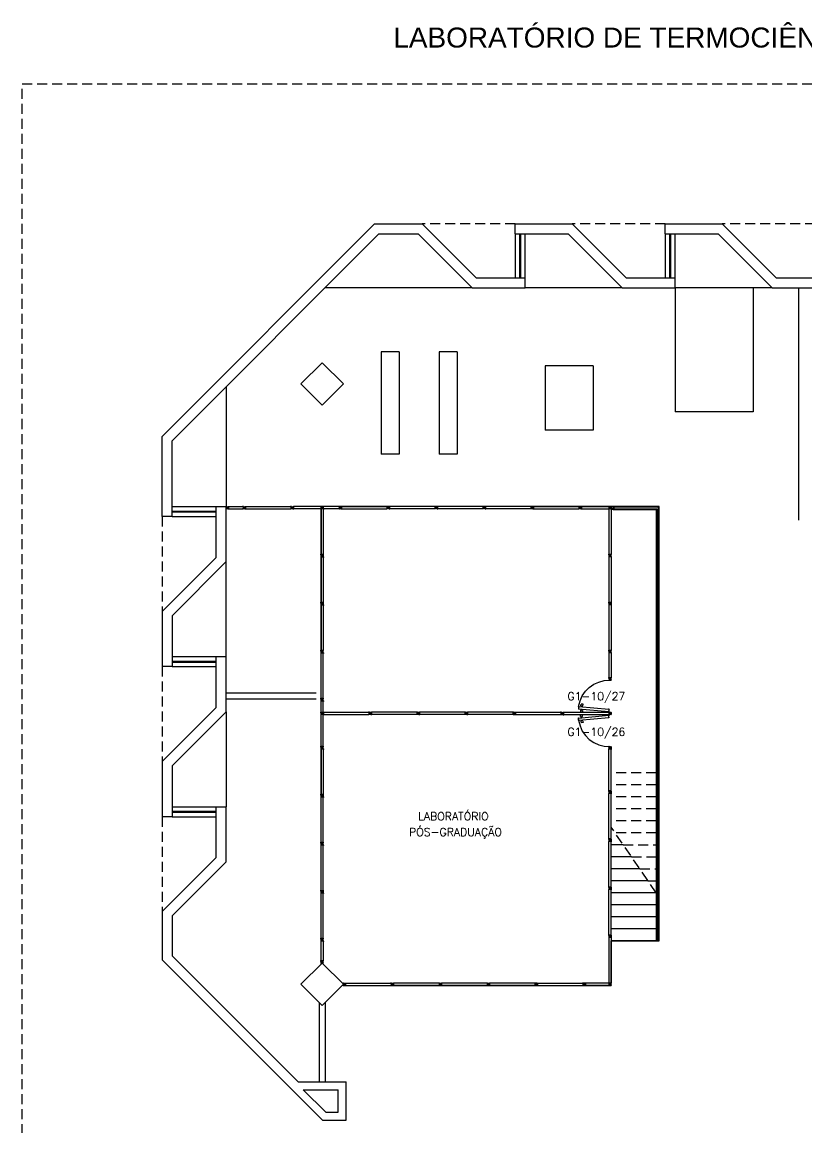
# Model space of a CAD drawing. Header units: millimetres. Extents: x 2280 to 2568, y 1267 to 1403.
# Drawn here: x 2523 to 2542.62, y 1375.57 to 1403.2 of the extents above; entities that cross this region are included whole.
import ezdxf

# ---------------------------------------------------------------- set-up
doc = ezdxf.new("R2010")
doc.units = ezdxf.units.MM
doc.linetypes.add('HIDDEN', pattern=[0.375, 0.25, -0.125])
for name, color, linetype in [('1', 1, 'Continuous'), ('ALV', 2, 'Continuous'), ('DIV', 2, 'Continuous'), ('ENDEREÇO NOVO', 2, 'Continuous'), ('ESQ', 1, 'Continuous'), ('ESTRUT', 2, 'Continuous'), ('PEÇAS', 1, 'Continuous'), ('PISO1', 1, 'Continuous'), ('PL-Áreas-Depto', 2, 'Continuous'), ('PROJ', 1, 'HIDDEN'), ('PROJEÇÃO', 1, 'HIDDEN'), ('TEXTO', 2, 'Continuous'), ('USO', 2, 'Continuous')]:
    doc.layers.add(name, color=color, linetype=linetype)
doc.styles.get("Standard").update_dxf_attribs({"font": 'arial.ttf'})
doc.styles.add('UNB-100', font='simplex.shx', dxfattribs={"height": 0.2})

# ---------------------------------------------------------------- blocks, each defined once
blk = doc.blocks.new('DIV12')
for p, q in [((-0.005, 0), (0.005, 0)), ((0, -0.005), (0, 0.005)), ((0.024, 0.018), (0.028, 0.018)), ((0.024, 0.018), (0.024, 0.016)), ((0.024, 0.016), (0.028, 0.016)), ((0.028, 0.03), (0.043, 0.03)), ((0.028, 0.018), (0.028, 0.03)), ((0.028, -0.017), (0.028, 0.016)), ((0.03, 0.028), (1.169, 0.028)), ((0.03, -0.029), (0.03, 0.028)), ((0.043, 0.03), (0.043, 0.028)), ((1.157, 0.03), (1.157, 0.028)), ((1.171, 0.03), (1.157, 0.03)), ((1.169, -0.029), (1.169, 0.028)), ((1.171, 0.018), (1.171, 0.03)), ((1.176, 0.018), (1.171, 0.018)), ((1.176, 0.016), (1.171, 0.016)), ((1.171, -0.017), (1.171, 0.016)), ((1.176, 0.018), (1.176, 0.016)), ((1.195, 0), (1.205, 0)), ((1.2, -0.005), (1.2, 0.005)), ((0.024, -0.017), (0.028, -0.017)), ((0.024, -0.017), (0.024, -0.019)), ((0.024, -0.019), (0.028, -0.019)), ((0.028, -0.031), (0.028, -0.019)), ((0.028, -0.031), (0.043, -0.031)), ((0.03, -0.029), (1.169, -0.029)), ((0.043, -0.029), (0.043, -0.031)), ((1.157, -0.029), (1.157, -0.031)), ((1.171, -0.031), (1.157, -0.031)), ((1.176, -0.017), (1.171, -0.017)), ((1.176, -0.019), (1.171, -0.019)), ((1.171, -0.031), (1.171, -0.019)), ((1.176, -0.017), (1.176, -0.019))]:
    blk.add_line(p, q)
blk = doc.blocks.new('MTDIV')
for p, q in [((-0.0285, 0.0185), (-0.0285, 0.0285)), ((-0.0185, 0.0285), (-0.0285, 0.0285)), ((-0.0265, 0.0185), (-0.0285, 0.0185)), ((-0.0265, 0.0235), (-0.0265, 0.0265)), ((-0.0265, 0.0265), (-0.0185, 0.0265)), ((-0.0265, 0.0235), (0.0265, 0.0235)), ((-0.0215, 0.0235), (-0.0265, 0.0235)), ((-0.0265, 0.0185), (-0.0265, 0.0215)), ((-0.0265, 0.0215), (-0.0235, 0.0215)), ((-0.0235, 0.0215), (-0.0235, -0.0215)), ((-0.0215, 0.0235), (-0.0215, 0.0215)), ((-0.0215, 0.0215), (0.0215, 0.0215)), ((-0.0215, 0.0195), (0.0195, 0.0195)), ((-0.0215, 0.0195), (-0.0215, -0.0195)), ((-0.0185, 0.0265), (-0.0185, 0.0285)), ((-0.0049, 0), (0.0049, 0)), ((0, -0.0049), (0, 0.0049)), ((0.0115, 0.0095), (0.0115, 0.0075)), ((0.0195, 0.0095), (0.0115, 0.0095)), ((0.0215, 0.0075), (0.0115, 0.0075)), ((0.0135, 0.0075), (0.0135, 0.0055)), ((0.0215, 0.0055), (0.0135, 0.0055)), ((0.0185, 0.0265), (0.0185, 0.0285)), ((0.0185, 0.0285), (0.0285, 0.0285)), ((0.0185, 0.0265), (0.0265, 0.0265)), ((0.0195, 0.0195), (0.0195, 0.0095)), ((0.0215, 0.0235), (0.0215, 0.0075)), ((0.0215, 0.0235), (0.0265, 0.0235)), ((0.0215, 0.0055), (0.0215, -0.0055)), ((0.0235, 0.0215), (0.0235, -0.0215)), ((0.0265, 0.0215), (0.0235, 0.0215)), ((0.0265, 0.0235), (0.0265, 0.0265)), ((0.0265, 0.0185), (0.0265, 0.0215)), ((0.0265, 0.0185), (0.0285, 0.0185)), ((0.0285, 0.0185), (0.0285, 0.0285)), ((-0.0285, -0.0185), (-0.0285, -0.0285)), ((-0.0285, -0.0185), (-0.0265, -0.0185)), ((-0.0185, -0.0285), (-0.0285, -0.0285)), ((-0.0265, -0.0185), (-0.0265, -0.0215)), ((-0.0265, -0.0215), (-0.0235, -0.0215)), ((0.0265, -0.0235), (-0.0265, -0.0235)), ((-0.0265, -0.0235), (-0.0265, -0.0265)), ((-0.0215, -0.0235), (-0.0265, -0.0235)), ((-0.0185, -0.0265), (-0.0265, -0.0265)), ((-0.0215, -0.0195), (0.0195, -0.0195)), ((-0.0215, -0.0215), (0.0215, -0.0215)), ((-0.0215, -0.0215), (-0.0215, -0.0235)), ((-0.0185, -0.0265), (-0.0185, -0.0285)), ((0.0115, -0.0075), (0.0115, -0.0095)), ((0.0215, -0.0075), (0.0115, -0.0075)), ((0.0195, -0.0095), (0.0115, -0.0095)), ((0.0135, -0.0055), (0.0135, -0.0075)), ((0.0215, -0.0055), (0.0135, -0.0055)), ((0.0185, -0.0265), (0.0185, -0.0285)), ((0.0265, -0.0265), (0.0185, -0.0265)), ((0.0185, -0.0285), (0.0285, -0.0285)), ((0.0195, -0.0095), (0.0195, -0.0195)), ((0.0215, -0.0075), (0.0215, -0.0235)), ((0.0215, -0.0235), (0.0265, -0.0235)), ((0.0265, -0.0215), (0.0235, -0.0215)), ((0.0265, -0.0185), (0.0265, -0.0215)), ((0.0285, -0.0185), (0.0265, -0.0185)), ((0.0265, -0.0235), (0.0265, -0.0265)), ((0.0285, -0.0185), (0.0285, -0.0285))]:
    blk.add_line(p, q)
blk = doc.blocks.new('PLXD')
at = {"color": 1}
for p, q in [((-0.194, 0.727), (-0.233, 0.723)), ((-0.229, 0.673), (-0.233, 0.723)), ((-0.189, 0.677), (-0.229, 0.673)), ((-0.192, 0.712), (-0.194, 0.727)), ((-0.164, 0.714), (-0.192, 0.712)), ((-0.162, 0.694), (-0.19, 0.692)), ((-0.189, 0.677), (-0.19, 0.692)), ((-0.107, 0.719), (-0.079, 0.722)), ((-0.106, 0.7), (-0.077, 0.702)), ((-0.08, 0.737), (-0.041, 0.74)), ((-0.079, 0.722), (-0.08, 0.737)), ((-0.076, 0.687), (-0.077, 0.702)), ((-0.076, 0.687), (-0.036, 0.691)), ((-0.036, 0.691), (-0.041, 0.74))]:
    blk.add_line(p, q, dxfattribs=at)
at = {"color": 2}
for p, q in [((-0.172, 0.786), (-0.161, 0.787)), ((-0.172, 0.786), (-0.171, 0.772)), ((-0.169, 0.772), (-0.171, 0.772)), ((-0.17, 0.784), (-0.114, 0.789)), ((-0.17, 0.784), (-0.103, 0.028)), ((-0.159, 0.792), (-0.161, 0.792)), ((-0.161, 0.792), (-0.161, 0.787)), ((-0.159, 0.792), (-0.159, 0.787)), ((-0.159, 0.787), (-0.126, 0.79)), ((-0.124, 0.795), (-0.126, 0.795)), ((-0.124, 0.795), (-0.124, 0.79)), ((-0.124, 0.79), (-0.112, 0.791)), ((-0.114, 0.789), (-0.046, 0.033)), ((-0.112, 0.791), (-0.11, 0.777)), ((-0.105, 0.026), (-0.106, 0.04)), ((-0.104, 0.04), (-0.106, 0.04)), ((-0.105, 0.026), (-0.093, 0.027)), ((-0.103, 0.028), (-0.046, 0.033)), ((-0.092, 0.022), (-0.093, 0.027)), ((-0.09, 0.022), (-0.092, 0.022)), ((-0.091, 0.027), (-0.058, 0.03)), ((-0.09, 0.022), (-0.091, 0.027)), ((-0.057, 0.025), (-0.058, 0.03)), ((-0.055, 0.025), (-0.057, 0.025)), ((-0.056, 0.03), (-0.044, 0.031)), ((-0.055, 0.025), (-0.056, 0.03)), ((-0.045, 0.045), (-0.047, 0.045)), ((-0.044, 0.031), (-0.045, 0.045)), ((-0.008, 0), (0.006, 0)), ((0, 0.007), (0, -0.006))]:
    blk.add_line(p, q, dxfattribs=at)
for p, q in [((-0.126, 0.795), (-0.126, 0.79)), ((-0.11, 0.777), (-0.112, 0.777))]:
    blk.add_line(p, q)
at = {"color": 1}
blk.add_arc((-0.064, 0.029), 0.764, 98.125, 182.1419, dxfattribs=at)

msp = doc.modelspace()

# ---------------------------------------------------------------- linework, layer by layer
at = {"layer": '1'}
for p, q in [((2530.354, 1386.436), (2528.104, 1386.436)), ((2530.354, 1386.286), (2528.104, 1386.286)), ((2530.429, 1378.706), (2530.429, 1376.721)), ((2530.579, 1378.706), (2530.579, 1376.721))]:
    msp.add_line(p, q, dxfattribs=at)
at = {"layer": 'ALV'}
for p, q in [((2531.817, 1398.161), (2526.504, 1392.848)), ((2531.92, 1397.911), (2526.754, 1392.744)), ((2531.817, 1398.161), (2533.007, 1398.161)), ((2531.92, 1397.911), (2532.904, 1397.911)), ((2534.254, 1396.561), (2532.904, 1397.911)), ((2534.357, 1396.811), (2533.007, 1398.161)), ((2535.329, 1398.161), (2536.757, 1398.161)), ((2535.329, 1397.911), (2535.329, 1398.161)), ((2535.329, 1397.911), (2536.654, 1397.911)), ((2538.004, 1396.561), (2536.654, 1397.911)), ((2538.107, 1396.811), (2536.757, 1398.161)), ((2539.079, 1397.911), (2539.079, 1398.161)), ((2539.079, 1398.161), (2540.507, 1398.161)), ((2539.079, 1397.911), (2540.404, 1397.911)), ((2541.754, 1396.561), (2540.404, 1397.911)), ((2541.857, 1396.811), (2540.507, 1398.161)), ((2534.357, 1396.811), (2535.579, 1396.811)), ((2535.579, 1396.561), (2535.579, 1396.811)), ((2538.107, 1396.811), (2539.329, 1396.811)), ((2539.329, 1396.561), (2539.329, 1396.811)), ((2541.857, 1396.811), (2543.079, 1396.811)), ((2534.254, 1396.561), (2535.579, 1396.561)), ((2538.004, 1396.561), (2539.329, 1396.561)), ((2541.754, 1396.561), (2543.079, 1396.561)), ((2526.504, 1390.848), (2526.504, 1392.848)), ((2526.754, 1390.848), (2526.754, 1392.744)), ((2527.854, 1389.825), (2527.854, 1391.098)), ((2527.854, 1391.098), (2528.104, 1391.098)), ((2528.104, 1389.721), (2528.104, 1391.098)), ((2526.754, 1390.848), (2526.504, 1390.848)), ((2526.504, 1388.475), (2527.854, 1389.825)), ((2526.754, 1388.371), (2528.104, 1389.721)), ((2526.504, 1388.475), (2526.504, 1387.098)), ((2526.754, 1388.371), (2526.754, 1387.098)), ((2527.854, 1386.075), (2527.854, 1387.348)), ((2527.854, 1387.348), (2528.104, 1387.348)), ((2528.104, 1385.971), (2528.104, 1387.348)), ((2526.754, 1387.098), (2526.504, 1387.098)), ((2526.504, 1384.725), (2527.854, 1386.075)), ((2526.754, 1384.621), (2528.104, 1385.971)), ((2526.504, 1384.725), (2526.504, 1383.348)), ((2526.754, 1384.621), (2526.754, 1383.348)), ((2527.854, 1382.325), (2527.854, 1383.598)), ((2527.854, 1383.598), (2528.104, 1383.598)), ((2528.104, 1382.221), (2528.104, 1383.598)), ((2526.754, 1383.348), (2526.504, 1383.348)), ((2526.504, 1380.975), (2527.854, 1382.325)), ((2526.754, 1380.871), (2528.104, 1382.221)), ((2526.504, 1380.975), (2526.504, 1379.767)), ((2526.754, 1380.871), (2526.754, 1379.871)), ((2526.504, 1379.767), (2530.51, 1375.761)), ((2526.754, 1379.871), (2529.904, 1376.721)), ((2529.904, 1376.721), (2531.104, 1376.721)), ((2529.904, 1376.721), (2531.104, 1376.721)), ((2531.104, 1375.761), (2531.104, 1376.721)), ((2531.104, 1375.761), (2531.104, 1376.721)), ((2530.033, 1376.521), (2530.904, 1376.521)), ((2530.033, 1376.521), (2530.593, 1375.961)), ((2530.033, 1376.521), (2530.904, 1376.521)), ((2530.033, 1376.521), (2530.593, 1375.961)), ((2530.904, 1375.961), (2530.904, 1376.521)), ((2530.904, 1375.961), (2530.904, 1376.521)), ((2530.593, 1375.961), (2530.904, 1375.961)), ((2530.593, 1375.961), (2530.904, 1375.961)), ((2530.51, 1375.761), (2531.104, 1375.761)), ((2530.51, 1375.761), (2531.104, 1375.761))]:
    msp.add_line(p, q, dxfattribs=at)
at = {"layer": 'DIV'}
for p, q in [((2528.156, 1391.088), (2528.161, 1391.088)), ((2528.156, 1391.086), (2528.156, 1391.088)), ((2528.156, 1391.086), (2528.161, 1391.086)), ((2528.156, 1391.053), (2528.161, 1391.053)), ((2528.156, 1391.051), (2528.156, 1391.053)), ((2528.156, 1391.051), (2528.161, 1391.051)), ((2528.161, 1391.1), (2528.175, 1391.1)), ((2528.161, 1391.1), (2528.161, 1391.088)), ((2528.161, 1391.086), (2528.161, 1391.053)), ((2528.161, 1391.051), (2528.161, 1391.039)), ((2528.161, 1391.039), (2528.175, 1391.039)), ((2528.163, 1391.098), (2528.526, 1391.098)), ((2528.163, 1391.098), (2528.163, 1391.041)), ((2528.163, 1391.041), (2528.526, 1391.041)), ((2528.175, 1391.098), (2528.175, 1391.1)), ((2528.175, 1391.039), (2528.175, 1391.041)), ((2528.513, 1391.098), (2528.513, 1391.1)), ((2528.528, 1391.1), (2528.513, 1391.1)), ((2528.513, 1391.039), (2528.513, 1391.041)), ((2528.528, 1391.039), (2528.513, 1391.039)), ((2528.526, 1391.098), (2528.526, 1391.041)), ((2528.528, 1391.1), (2528.528, 1391.088)), ((2528.533, 1391.088), (2528.528, 1391.088)), ((2528.528, 1391.086), (2528.528, 1391.053)), ((2528.533, 1391.086), (2528.528, 1391.086)), ((2528.533, 1391.053), (2528.528, 1391.053)), ((2528.528, 1391.051), (2528.528, 1391.039)), ((2528.533, 1391.051), (2528.528, 1391.051)), ((2528.533, 1391.086), (2528.533, 1391.088)), ((2528.533, 1391.051), (2528.533, 1391.053)), ((2529.761, 1391.069), (2529.751, 1391.069)), ((2530.509, 1391.069), (2530.498, 1391.069)), ((2530.504, 1391.074), (2530.504, 1391.064)), ((2530.961, 1391.069), (2530.951, 1391.069)), ((2530.956, 1391.074), (2530.956, 1391.064)), ((2532.151, 1391.069), (2532.161, 1391.069)), ((2536.951, 1391.069), (2536.961, 1391.069)), ((2536.956, 1391.074), (2536.956, 1391.064)), ((2536.98, 1391.088), (2536.985, 1391.088)), ((2536.98, 1391.086), (2536.98, 1391.088)), ((2536.98, 1391.086), (2536.985, 1391.086)), ((2536.98, 1391.053), (2536.985, 1391.053)), ((2536.98, 1391.051), (2536.98, 1391.053)), ((2536.98, 1391.051), (2536.985, 1391.051)), ((2536.985, 1391.1), (2536.999, 1391.1)), ((2536.985, 1391.1), (2536.985, 1391.088)), ((2536.985, 1391.086), (2536.985, 1391.053)), ((2536.985, 1391.051), (2536.985, 1391.039)), ((2536.985, 1391.039), (2536.999, 1391.039)), ((2536.987, 1391.098), (2537.674, 1391.098)), ((2536.987, 1391.098), (2536.987, 1391.041)), ((2536.987, 1391.041), (2537.674, 1391.041)), ((2536.999, 1391.098), (2536.999, 1391.1)), ((2536.999, 1391.039), (2536.999, 1391.041)), ((2530.473, 1389.898), (2530.473, 1389.912)), ((2530.473, 1389.912), (2530.475, 1389.912)), ((2530.485, 1389.898), (2530.473, 1389.898)), ((2530.532, 1389.9), (2530.475, 1389.9)), ((2530.485, 1389.893), (2530.485, 1389.898)), ((2530.52, 1389.898), (2530.487, 1389.898)), ((2530.487, 1389.893), (2530.487, 1389.898)), ((2530.52, 1389.893), (2530.52, 1389.898)), ((2530.534, 1389.898), (2530.522, 1389.898)), ((2530.522, 1389.893), (2530.522, 1389.898)), ((2530.532, 1389.912), (2530.534, 1389.912)), ((2530.534, 1389.898), (2530.534, 1389.912)), ((2537.672, 1389.898), (2537.672, 1389.912)), ((2537.672, 1389.912), (2537.674, 1389.912)), ((2537.684, 1389.898), (2537.672, 1389.898)), ((2537.731, 1389.9), (2537.674, 1389.9)), ((2537.684, 1389.893), (2537.684, 1389.898)), ((2537.719, 1389.898), (2537.686, 1389.898)), ((2537.686, 1389.893), (2537.686, 1389.898)), ((2537.719, 1389.893), (2537.719, 1389.898)), ((2537.733, 1389.898), (2537.721, 1389.898)), ((2537.721, 1389.893), (2537.721, 1389.898)), ((2537.731, 1389.912), (2537.733, 1389.912)), ((2537.733, 1389.898), (2537.733, 1389.912)), ((2530.485, 1389.893), (2530.487, 1389.893)), ((2530.509, 1389.869), (2530.498, 1389.869)), ((2530.504, 1389.864), (2530.504, 1389.874)), ((2530.52, 1389.893), (2530.522, 1389.893)), ((2537.684, 1389.893), (2537.686, 1389.893)), ((2537.707, 1389.869), (2537.697, 1389.869)), ((2537.702, 1389.864), (2537.702, 1389.874)), ((2537.719, 1389.893), (2537.721, 1389.893)), ((2537.684, 1388.641), (2537.672, 1388.641)), ((2537.672, 1388.641), (2537.672, 1388.626)), ((2537.672, 1388.626), (2537.674, 1388.626)), ((2537.731, 1388.639), (2537.674, 1388.639)), ((2537.684, 1388.646), (2537.686, 1388.646)), ((2537.684, 1388.646), (2537.684, 1388.641)), ((2537.686, 1388.646), (2537.686, 1388.641)), ((2537.719, 1388.641), (2537.686, 1388.641)), ((2537.707, 1388.669), (2537.697, 1388.669)), ((2537.702, 1388.674), (2537.702, 1388.664)), ((2537.719, 1388.646), (2537.721, 1388.646)), ((2537.719, 1388.646), (2537.719, 1388.641)), ((2537.721, 1388.646), (2537.721, 1388.641)), ((2537.733, 1388.641), (2537.721, 1388.641)), ((2537.731, 1388.626), (2537.733, 1388.626)), ((2537.733, 1388.641), (2537.733, 1388.626)), ((2537.672, 1387.498), (2537.672, 1387.512)), ((2537.672, 1387.512), (2537.674, 1387.512)), ((2537.684, 1387.498), (2537.672, 1387.498)), ((2537.672, 1387.441), (2537.672, 1387.426)), ((2537.684, 1387.441), (2537.672, 1387.441)), ((2537.672, 1387.426), (2537.674, 1387.426)), ((2537.731, 1387.5), (2537.674, 1387.5)), ((2537.674, 1387.439), (2537.674, 1386.815)), ((2537.731, 1387.439), (2537.674, 1387.439)), ((2537.684, 1387.493), (2537.684, 1387.498)), ((2537.684, 1387.493), (2537.686, 1387.493)), ((2537.684, 1387.446), (2537.684, 1387.441)), ((2537.684, 1387.446), (2537.686, 1387.446)), ((2537.719, 1387.498), (2537.686, 1387.498)), ((2537.686, 1387.493), (2537.686, 1387.498)), ((2537.686, 1387.446), (2537.686, 1387.441)), ((2537.719, 1387.441), (2537.686, 1387.441)), ((2537.707, 1387.469), (2537.697, 1387.469)), ((2537.707, 1387.469), (2537.697, 1387.469)), ((2537.707, 1387.469), (2537.697, 1387.469)), ((2537.702, 1387.464), (2537.702, 1387.474)), ((2537.702, 1387.474), (2537.702, 1387.464)), ((2537.702, 1387.464), (2537.702, 1387.474)), ((2537.719, 1387.493), (2537.719, 1387.498)), ((2537.719, 1387.493), (2537.721, 1387.493)), ((2537.719, 1387.446), (2537.719, 1387.441)), ((2537.719, 1387.446), (2537.721, 1387.446)), ((2537.733, 1387.498), (2537.721, 1387.498)), ((2537.721, 1387.493), (2537.721, 1387.498)), ((2537.721, 1387.446), (2537.721, 1387.441)), ((2537.733, 1387.441), (2537.721, 1387.441)), ((2537.731, 1387.512), (2537.733, 1387.512)), ((2537.731, 1387.439), (2537.731, 1386.815)), ((2537.731, 1387.426), (2537.733, 1387.426)), ((2537.733, 1387.498), (2537.733, 1387.512)), ((2537.733, 1387.441), (2537.733, 1387.426)), ((2537.672, 1386.828), (2537.674, 1386.828)), ((2537.672, 1386.813), (2537.672, 1386.828)), ((2537.684, 1386.813), (2537.672, 1386.813)), ((2537.731, 1386.815), (2537.674, 1386.815)), ((2537.684, 1386.808), (2537.684, 1386.813)), ((2537.684, 1386.808), (2537.686, 1386.808)), ((2537.686, 1386.808), (2537.686, 1386.813)), ((2537.719, 1386.813), (2537.686, 1386.813)), ((2537.707, 1386.785), (2537.697, 1386.785)), ((2537.702, 1386.79), (2537.702, 1386.78)), ((2537.719, 1386.808), (2537.719, 1386.813)), ((2537.719, 1386.808), (2537.721, 1386.808)), ((2537.721, 1386.808), (2537.721, 1386.813)), ((2537.733, 1386.813), (2537.721, 1386.813)), ((2537.731, 1386.828), (2537.733, 1386.828)), ((2537.733, 1386.813), (2537.733, 1386.828)), ((2530.485, 1386.241), (2530.473, 1386.241)), ((2530.473, 1386.241), (2530.473, 1386.226)), ((2530.473, 1386.226), (2530.475, 1386.226)), ((2530.532, 1386.239), (2530.475, 1386.239)), ((2530.485, 1386.246), (2530.487, 1386.246)), ((2530.485, 1386.246), (2530.485, 1386.241)), ((2530.487, 1386.246), (2530.487, 1386.241)), ((2530.52, 1386.241), (2530.487, 1386.241)), ((2530.509, 1386.269), (2530.498, 1386.269)), ((2530.504, 1386.274), (2530.504, 1386.264)), ((2530.52, 1386.246), (2530.522, 1386.246)), ((2530.52, 1386.246), (2530.52, 1386.241)), ((2530.522, 1386.246), (2530.522, 1386.241)), ((2530.534, 1386.241), (2530.522, 1386.241)), ((2530.532, 1386.226), (2530.534, 1386.226)), ((2530.534, 1386.241), (2530.534, 1386.226)), ((2531.698, 1385.928), (2531.709, 1385.928)), ((2536.498, 1385.928), (2536.509, 1385.928)), ((2536.504, 1385.933), (2536.504, 1385.923)), ((2536.527, 1385.946), (2536.532, 1385.946)), ((2536.527, 1385.944), (2536.527, 1385.946)), ((2536.527, 1385.944), (2536.532, 1385.944)), ((2536.527, 1385.911), (2536.532, 1385.911)), ((2536.527, 1385.909), (2536.527, 1385.911)), ((2536.527, 1385.909), (2536.532, 1385.909)), ((2536.532, 1385.958), (2536.546, 1385.958)), ((2536.532, 1385.958), (2536.532, 1385.946)), ((2536.532, 1385.944), (2536.532, 1385.911)), ((2536.532, 1385.909), (2536.532, 1385.897)), ((2536.532, 1385.897), (2536.546, 1385.897)), ((2536.534, 1385.956), (2537.672, 1385.956)), ((2536.534, 1385.956), (2536.534, 1385.899)), ((2536.534, 1385.899), (2537.672, 1385.899)), ((2536.546, 1385.956), (2536.546, 1385.958)), ((2536.546, 1385.897), (2536.546, 1385.899)), ((2537.659, 1385.956), (2537.659, 1385.958)), ((2537.674, 1385.958), (2537.659, 1385.958)), ((2537.659, 1385.897), (2537.659, 1385.899)), ((2537.674, 1385.897), (2537.659, 1385.897)), ((2537.672, 1385.956), (2537.672, 1385.899)), ((2537.674, 1385.958), (2537.674, 1385.946)), ((2537.679, 1385.946), (2537.674, 1385.946)), ((2537.674, 1385.944), (2537.674, 1385.911)), ((2537.679, 1385.944), (2537.674, 1385.944)), ((2537.679, 1385.911), (2537.674, 1385.911)), ((2537.674, 1385.909), (2537.674, 1385.897)), ((2537.679, 1385.909), (2537.674, 1385.909)), ((2537.679, 1385.944), (2537.679, 1385.946)), ((2537.679, 1385.909), (2537.679, 1385.911)), ((2537.697, 1385.928), (2537.707, 1385.928)), ((2537.702, 1385.933), (2537.702, 1385.923)), ((2530.473, 1385.098), (2530.473, 1385.112)), ((2530.473, 1385.112), (2530.475, 1385.112)), ((2530.485, 1385.098), (2530.473, 1385.098)), ((2530.532, 1385.1), (2530.475, 1385.1)), ((2530.485, 1385.093), (2530.485, 1385.098)), ((2530.485, 1385.093), (2530.487, 1385.093)), ((2530.52, 1385.098), (2530.487, 1385.098)), ((2530.487, 1385.093), (2530.487, 1385.098)), ((2530.509, 1385.069), (2530.498, 1385.069)), ((2530.504, 1385.064), (2530.504, 1385.074)), ((2530.52, 1385.093), (2530.52, 1385.098)), ((2530.52, 1385.093), (2530.522, 1385.093)), ((2530.534, 1385.098), (2530.522, 1385.098)), ((2530.522, 1385.093), (2530.522, 1385.098)), ((2530.532, 1385.112), (2530.534, 1385.112)), ((2530.534, 1385.098), (2530.534, 1385.112)), ((2537.672, 1385.042), (2537.672, 1385.028)), ((2537.684, 1385.042), (2537.672, 1385.042)), ((2537.672, 1385.028), (2537.674, 1385.028)), ((2537.674, 1383.992), (2537.674, 1385.04)), ((2537.731, 1385.04), (2537.674, 1385.04)), ((2537.684, 1385.047), (2537.684, 1385.042)), ((2537.684, 1385.047), (2537.686, 1385.047)), ((2537.686, 1385.047), (2537.686, 1385.042)), ((2537.719, 1385.042), (2537.686, 1385.042)), ((2537.707, 1385.07), (2537.697, 1385.07)), ((2537.702, 1385.065), (2537.702, 1385.076)), ((2537.719, 1385.047), (2537.719, 1385.042)), ((2537.719, 1385.047), (2537.721, 1385.047)), ((2537.721, 1385.047), (2537.721, 1385.042)), ((2537.733, 1385.042), (2537.721, 1385.042)), ((2537.731, 1383.992), (2537.731, 1385.04)), ((2537.731, 1385.028), (2537.733, 1385.028)), ((2537.733, 1385.042), (2537.733, 1385.028)), ((2530.485, 1383.841), (2530.473, 1383.841)), ((2530.473, 1383.841), (2530.473, 1383.826)), ((2530.473, 1383.826), (2530.475, 1383.826)), ((2530.532, 1383.839), (2530.475, 1383.839)), ((2530.485, 1383.846), (2530.487, 1383.846)), ((2530.485, 1383.846), (2530.485, 1383.841)), ((2530.487, 1383.846), (2530.487, 1383.841)), ((2530.52, 1383.841), (2530.487, 1383.841)), ((2530.509, 1383.869), (2530.498, 1383.869)), ((2530.504, 1383.874), (2530.504, 1383.864)), ((2530.52, 1383.846), (2530.522, 1383.846)), ((2530.52, 1383.846), (2530.52, 1383.841)), ((2530.522, 1383.846), (2530.522, 1383.841)), ((2530.534, 1383.841), (2530.522, 1383.841)), ((2530.532, 1383.826), (2530.534, 1383.826)), ((2530.534, 1383.841), (2530.534, 1383.826)), ((2537.672, 1384.004), (2537.674, 1384.004)), ((2537.672, 1383.99), (2537.672, 1384.004)), ((2537.684, 1383.99), (2537.672, 1383.99)), ((2537.672, 1383.933), (2537.672, 1383.918)), ((2537.684, 1383.933), (2537.672, 1383.933)), ((2537.672, 1383.918), (2537.674, 1383.918)), ((2537.731, 1383.992), (2537.674, 1383.992)), ((2537.731, 1383.931), (2537.674, 1383.931)), ((2537.684, 1383.985), (2537.684, 1383.99)), ((2537.684, 1383.985), (2537.686, 1383.985)), ((2537.684, 1383.938), (2537.684, 1383.933)), ((2537.684, 1383.938), (2537.686, 1383.938)), ((2537.686, 1383.985), (2537.686, 1383.99)), ((2537.719, 1383.99), (2537.686, 1383.99)), ((2537.686, 1383.938), (2537.686, 1383.933)), ((2537.719, 1383.933), (2537.686, 1383.933)), ((2537.707, 1383.961), (2537.697, 1383.961)), ((2537.707, 1383.961), (2537.697, 1383.961)), ((2537.702, 1383.956), (2537.702, 1383.966)), ((2537.702, 1383.966), (2537.702, 1383.956)), ((2537.719, 1383.985), (2537.719, 1383.99)), ((2537.719, 1383.985), (2537.721, 1383.985)), ((2537.719, 1383.938), (2537.719, 1383.933)), ((2537.719, 1383.938), (2537.721, 1383.938)), ((2537.721, 1383.985), (2537.721, 1383.99)), ((2537.733, 1383.99), (2537.721, 1383.99)), ((2537.721, 1383.938), (2537.721, 1383.933)), ((2537.733, 1383.933), (2537.721, 1383.933)), ((2537.731, 1384.004), (2537.733, 1384.004)), ((2537.731, 1383.918), (2537.733, 1383.918)), ((2537.733, 1383.99), (2537.733, 1384.004)), ((2537.733, 1383.933), (2537.733, 1383.918)), ((2530.473, 1382.698), (2530.473, 1382.712)), ((2530.473, 1382.712), (2530.475, 1382.712)), ((2530.532, 1382.712), (2530.534, 1382.712)), ((2530.534, 1382.698), (2530.534, 1382.712)), ((2530.485, 1382.698), (2530.473, 1382.698)), ((2530.532, 1382.7), (2530.475, 1382.7)), ((2530.485, 1382.693), (2530.485, 1382.698)), ((2530.485, 1382.693), (2530.487, 1382.693)), ((2530.52, 1382.698), (2530.487, 1382.698)), ((2530.487, 1382.693), (2530.487, 1382.698)), ((2530.509, 1382.669), (2530.498, 1382.669)), ((2530.504, 1382.664), (2530.504, 1382.674)), ((2530.52, 1382.693), (2530.52, 1382.698)), ((2530.52, 1382.693), (2530.522, 1382.693)), ((2530.534, 1382.698), (2530.522, 1382.698)), ((2530.522, 1382.693), (2530.522, 1382.698)), ((2530.485, 1381.441), (2530.473, 1381.441)), ((2530.473, 1381.441), (2530.473, 1381.426)), ((2530.473, 1381.426), (2530.475, 1381.426)), ((2530.532, 1381.439), (2530.475, 1381.439)), ((2530.485, 1381.446), (2530.487, 1381.446)), ((2530.485, 1381.446), (2530.485, 1381.441)), ((2530.487, 1381.446), (2530.487, 1381.441)), ((2530.52, 1381.441), (2530.487, 1381.441)), ((2530.509, 1381.469), (2530.498, 1381.469)), ((2530.504, 1381.474), (2530.504, 1381.464)), ((2530.52, 1381.446), (2530.522, 1381.446)), ((2530.52, 1381.446), (2530.52, 1381.441)), ((2530.522, 1381.446), (2530.522, 1381.441)), ((2530.534, 1381.441), (2530.522, 1381.441)), ((2530.532, 1381.426), (2530.534, 1381.426)), ((2530.534, 1381.441), (2530.534, 1381.426)), ((2537.684, 1381.533), (2537.672, 1381.533)), ((2537.672, 1381.533), (2537.672, 1381.518)), ((2537.672, 1381.518), (2537.674, 1381.518)), ((2537.731, 1381.531), (2537.674, 1381.531)), ((2537.684, 1381.538), (2537.686, 1381.538)), ((2537.684, 1381.538), (2537.684, 1381.533)), ((2537.686, 1381.538), (2537.686, 1381.533)), ((2537.719, 1381.533), (2537.686, 1381.533)), ((2537.707, 1381.561), (2537.697, 1381.561)), ((2537.702, 1381.566), (2537.702, 1381.556)), ((2537.719, 1381.538), (2537.721, 1381.538)), ((2537.719, 1381.538), (2537.719, 1381.533)), ((2537.721, 1381.538), (2537.721, 1381.533)), ((2537.733, 1381.533), (2537.721, 1381.533)), ((2537.731, 1381.518), (2537.733, 1381.518)), ((2537.733, 1381.533), (2537.733, 1381.518)), ((2530.473, 1380.298), (2530.473, 1380.312)), ((2530.473, 1380.312), (2530.475, 1380.312)), ((2530.485, 1380.298), (2530.473, 1380.298)), ((2530.473, 1380.241), (2530.473, 1380.226)), ((2530.485, 1380.241), (2530.473, 1380.241)), ((2530.473, 1380.226), (2530.475, 1380.226)), ((2530.532, 1380.3), (2530.475, 1380.3)), ((2530.475, 1380.239), (2530.475, 1379.745)), ((2530.532, 1380.239), (2530.475, 1380.239)), ((2530.485, 1380.293), (2530.485, 1380.298)), ((2530.485, 1380.293), (2530.487, 1380.293)), ((2530.485, 1380.246), (2530.485, 1380.241)), ((2530.485, 1380.246), (2530.487, 1380.246)), ((2530.52, 1380.298), (2530.487, 1380.298)), ((2530.487, 1380.293), (2530.487, 1380.298)), ((2530.487, 1380.246), (2530.487, 1380.241)), ((2530.52, 1380.241), (2530.487, 1380.241)), ((2530.52, 1380.293), (2530.52, 1380.298)), ((2530.52, 1380.293), (2530.522, 1380.293)), ((2530.52, 1380.246), (2530.52, 1380.241)), ((2530.52, 1380.246), (2530.522, 1380.246)), ((2530.534, 1380.298), (2530.522, 1380.298)), ((2530.522, 1380.293), (2530.522, 1380.298)), ((2530.522, 1380.246), (2530.522, 1380.241)), ((2530.534, 1380.241), (2530.522, 1380.241)), ((2530.532, 1380.312), (2530.534, 1380.312)), ((2530.532, 1380.239), (2530.532, 1379.745)), ((2530.532, 1380.226), (2530.534, 1380.226)), ((2530.534, 1380.298), (2530.534, 1380.312)), ((2530.534, 1380.241), (2530.534, 1380.226)), ((2530.473, 1379.758), (2530.475, 1379.758)), ((2530.473, 1379.743), (2530.473, 1379.758)), ((2530.485, 1379.743), (2530.473, 1379.743)), ((2530.532, 1379.745), (2530.475, 1379.745)), ((2530.485, 1379.738), (2530.485, 1379.743)), ((2530.485, 1379.738), (2530.487, 1379.738)), ((2530.487, 1379.738), (2530.487, 1379.743)), ((2530.52, 1379.743), (2530.487, 1379.743)), ((2530.52, 1379.738), (2530.52, 1379.743)), ((2530.52, 1379.738), (2530.522, 1379.738)), ((2530.522, 1379.738), (2530.522, 1379.743)), ((2530.534, 1379.743), (2530.522, 1379.743)), ((2530.532, 1379.758), (2530.534, 1379.758)), ((2530.534, 1379.743), (2530.534, 1379.758)), ((2532.252, 1379.161), (2532.262, 1379.161)), ((2537.081, 1379.18), (2537.086, 1379.18)), ((2537.081, 1379.178), (2537.081, 1379.18)), ((2537.081, 1379.178), (2537.086, 1379.178)), ((2537.081, 1379.145), (2537.086, 1379.145)), ((2537.081, 1379.143), (2537.081, 1379.145)), ((2537.081, 1379.143), (2537.086, 1379.143)), ((2537.086, 1379.192), (2537.1, 1379.192)), ((2537.086, 1379.192), (2537.086, 1379.18)), ((2537.086, 1379.178), (2537.086, 1379.145)), ((2537.086, 1379.143), (2537.086, 1379.131)), ((2537.086, 1379.131), (2537.1, 1379.131)), ((2537.672, 1379.19), (2537.088, 1379.19)), ((2537.088, 1379.19), (2537.088, 1379.133)), ((2537.672, 1379.133), (2537.088, 1379.133)), ((2537.1, 1379.19), (2537.1, 1379.192)), ((2537.1, 1379.131), (2537.1, 1379.133)), ((2537.659, 1379.19), (2537.659, 1379.192)), ((2537.674, 1379.192), (2537.659, 1379.192)), ((2537.659, 1379.131), (2537.659, 1379.133)), ((2537.674, 1379.131), (2537.659, 1379.131)), ((2537.672, 1379.19), (2537.672, 1379.133)), ((2537.674, 1379.192), (2537.674, 1379.18)), ((2537.679, 1379.18), (2537.674, 1379.18)), ((2537.674, 1379.178), (2537.674, 1379.145)), ((2537.679, 1379.178), (2537.674, 1379.178)), ((2537.679, 1379.145), (2537.674, 1379.145)), ((2537.674, 1379.143), (2537.674, 1379.131)), ((2537.679, 1379.143), (2537.674, 1379.143)), ((2537.679, 1379.178), (2537.679, 1379.18)), ((2537.679, 1379.143), (2537.679, 1379.145))]:
    msp.add_line(p, q, dxfattribs=at)
at = {"layer": 'ESQ'}
for p, q in [((2535.329, 1397.911), (2535.329, 1396.811)), ((2535.444, 1396.811), (2535.444, 1397.911)), ((2535.464, 1397.911), (2535.464, 1396.811)), ((2535.579, 1396.811), (2535.579, 1397.911)), ((2539.079, 1397.911), (2539.079, 1396.811)), ((2539.194, 1396.811), (2539.194, 1397.911)), ((2539.214, 1397.911), (2539.214, 1396.811)), ((2539.329, 1396.811), (2539.329, 1397.911)), ((2526.754, 1391.098), (2527.854, 1391.098)), ((2526.754, 1390.983), (2527.854, 1390.983)), ((2526.754, 1390.963), (2527.854, 1390.963)), ((2526.754, 1390.848), (2527.854, 1390.848)), ((2526.754, 1387.348), (2527.854, 1387.348)), ((2526.754, 1387.233), (2527.854, 1387.233)), ((2526.754, 1387.213), (2527.854, 1387.213)), ((2526.754, 1387.098), (2527.854, 1387.098)), ((2526.754, 1383.598), (2527.854, 1383.598)), ((2526.754, 1383.483), (2527.854, 1383.483)), ((2526.754, 1383.463), (2527.854, 1383.463)), ((2526.754, 1383.348), (2527.854, 1383.348)), ((2538.856, 1380.248), (2538.931, 1380.248))]:
    msp.add_line(p, q, dxfattribs=at)
for points in [[(2537.731, 1391.048), (2537.781, 1391.048), (2537.781, 1391.098), (2537.731, 1391.098)], [(2537.731, 1391.023), (2537.731, 1391.048), (2537.781, 1391.048), (2537.781, 1391.023)]]:
    msp.add_lwpolyline(points, close=True, dxfattribs=at)
msp.add_lwpolyline([(2538.931, 1380.248), (2538.931, 1391.098), (2537.781, 1391.098), (2537.781, 1391.023), (2538.856, 1391.023), (2538.856, 1380.248)], dxfattribs=at)
msp.add_lwpolyline([(2538.913, 1380.288), (2538.913, 1391.08), (2537.818, 1391.08, 1), (2537.818, 1391.04), (2538.873, 1391.04), (2538.873, 1380.288)], format="xyb", dxfattribs=at)
msp.add_arc((2538.893, 1380.288), 0.02, 180, 0, dxfattribs=at)
at = {"layer": 'ESTRUT'}
for points in [[(2530.504, 1394.691), (2529.973, 1394.161), (2530.504, 1393.631), (2531.034, 1394.161)], [(2530.504, 1379.691), (2529.973, 1379.161), (2530.504, 1378.631), (2531.034, 1379.161)]]:
    msp.add_lwpolyline(points, close=True, dxfattribs=at)
at = {"layer": 'PEÇAS', "linetype": 'Continuous'}
for p, q in [((2539.329, 1396.561), (2539.329, 1393.461)), ((2541.279, 1396.561), (2541.279, 1393.461))]:
    msp.add_line(p, q, dxfattribs=at)
at = {"layer": 'PISO1'}
for p, q in [((2538.03, 1382.648), (2537.731, 1382.648)), ((2538.236, 1382.348), (2537.731, 1382.348)), ((2538.443, 1382.048), (2537.731, 1382.048)), ((2538.649, 1381.748), (2537.731, 1381.748)), ((2538.856, 1381.448), (2537.731, 1381.448)), ((2538.856, 1381.148), (2537.731, 1381.148)), ((2538.856, 1380.848), (2537.731, 1380.848)), ((2538.856, 1380.548), (2537.731, 1380.548)), ((2538.856, 1380.248), (2537.731, 1380.248))]:
    msp.add_line(p, q, dxfattribs=at)
at = {"layer": 'PL-Áreas-Depto'}
msp.add_lwpolyline([(2537.619, 1379.133), (2537.731, 1379.133), (2537.731, 1380.248), (2538.931, 1380.248), (2538.931, 1391.098), (2530.475, 1391.098), (2530.475, 1379.686), (2530.487, 1379.675), (2530.504, 1379.691), (2531.034, 1379.161), (2531.014, 1379.141), (2531.029, 1379.133)], close=True, dxfattribs=at)
at = {"layer": 'PROJ'}
for p, q in [((2523.004, 1401.661), (2568.004, 1401.661)), ((2523.004, 1356.661), (2523.004, 1401.661)), ((2535.329, 1398.161), (2533.007, 1398.161)), ((2539.079, 1398.161), (2536.757, 1398.161)), ((2542.829, 1398.161), (2540.507, 1398.161)), ((2526.504, 1390.848), (2526.504, 1388.475)), ((2526.504, 1387.098), (2526.504, 1384.725)), ((2526.504, 1383.348), (2526.504, 1380.975))]:
    msp.add_line(p, q, dxfattribs=at)
at = {"layer": 'PROJ', "linetype": 'Continuous'}
for p, q in [((2534.254, 1396.561), (2530.57, 1396.561)), ((2538.004, 1396.561), (2535.579, 1396.561)), ((2541.754, 1396.561), (2539.329, 1396.561)), ((2542.416, 1396.561), (2542.416, 1390.761)), ((2531.979, 1394.961), (2531.979, 1392.411)), ((2532.429, 1394.961), (2531.979, 1394.961)), ((2532.429, 1394.961), (2532.429, 1392.411)), ((2533.429, 1394.961), (2533.429, 1392.411)), ((2533.879, 1394.961), (2533.429, 1394.961)), ((2533.879, 1394.961), (2533.879, 1392.411)), ((2536.079, 1394.611), (2536.079, 1393.011)), ((2537.279, 1394.611), (2536.079, 1394.611)), ((2537.279, 1394.611), (2537.279, 1393.011)), ((2528.104, 1394.094), (2528.104, 1391.098)), ((2541.279, 1393.461), (2539.329, 1393.461)), ((2537.279, 1393.011), (2536.079, 1393.011)), ((2532.429, 1392.411), (2531.979, 1392.411)), ((2533.879, 1392.411), (2533.429, 1392.411)), ((2528.104, 1387.348), (2528.104, 1389.721)), ((2528.104, 1385.971), (2528.104, 1383.598))]:
    msp.add_line(p, q, dxfattribs=at)
at = {"layer": 'PROJEÇÃO'}
for p, q in [((2538.856, 1385.956), (2538.856, 1381.436)), ((2538.856, 1384.448), (2537.731, 1384.448)), ((2538.856, 1384.148), (2537.731, 1384.148)), ((2538.856, 1383.848), (2537.731, 1383.848)), ((2538.856, 1383.548), (2537.731, 1383.548)), ((2538.856, 1383.248), (2537.731, 1383.248)), ((2538.856, 1381.448), (2537.731, 1383.083)), ((2538.856, 1382.948), (2537.731, 1382.948)), ((2538.03, 1382.648), (2538.856, 1382.648)), ((2538.236, 1382.348), (2538.856, 1382.348)), ((2538.443, 1382.048), (2538.856, 1382.048)), ((2538.649, 1381.748), (2538.856, 1381.748))]:
    msp.add_line(p, q, dxfattribs=at)

# ---------------------------------------------------------------- block references
at = {"layer": 'DIV', "xscale": -1}
for name, p, rotation in [('MTDIV', (2528.132, 1391.069), 90), ('MTDIV', (2528.132, 1391.069), 90), ('MTDIV', (2528.556, 1391.069), 90), ('DIV12', (2528.556, 1391.069), 180), ('MTDIV', (2529.756, 1391.069), 90), ('DIV12', (2530.504, 1391.069), 90), ('DIV12', (2530.956, 1391.069), 180), ('MTDIV', (2535.756, 1391.069), 90), ('DIV12', (2535.756, 1391.069), 180), ('MTDIV', (2536.956, 1391.069), 90), ('DIV12', (2537.702, 1391.069), 90), ('MTDIV', (2537.702, 1391.069), 270), ('MTDIV', (2537.702, 1389.869), 270), ('DIV12', (2530.504, 1389.869), 90), ('DIV12', (2537.702, 1389.869), 90), ('DIV12', (2530.504, 1388.669), 90), ('DIV12', (2537.702, 1388.669), 90), ('MTDIV', (2537.702, 1387.469), 270), ('PLXD', (2537.702, 1385.928), 90), ('MTDIV', (2537.702, 1386.785), 90), ('DIV12', (2530.504, 1385.928), 180), ('MTDIV', (2535.304, 1385.928), 90), ('DIV12', (2535.304, 1385.928), 180), ('MTDIV', (2536.504, 1385.928), 90), ('DIV12', (2530.504, 1385.069), 90), ('MTDIV', (2530.504, 1385.069), 90), ('MTDIV', (2530.504, 1382.669), 90), ('MTDIV', (2530.504, 1380.269), 270), ('DIV12', (2537.702, 1380.361), 90), ('MTDIV', (2530.504, 1379.715), 270), ('DIV12', (2531.057, 1379.161), 180), ('MTDIV', (2535.857, 1379.161), 180), ('DIV12', (2535.857, 1379.161), 180), ('MTDIV', (2537.057, 1379.161), 180), ('MTDIV', (2537.702, 1379.161), 90)]:
    msp.add_blockref(name, p, dxfattribs=dict(at, rotation=rotation))
at = {"layer": 'DIV'}
for name, p, rotation in [('DIV12', (2530.956, 1391.069), 180), ('MTDIV', (2532.156, 1391.069), 270), ('DIV12', (2533.356, 1391.069), 180), ('MTDIV', (2533.356, 1391.069), 270), ('DIV12', (2534.556, 1391.069), 180), ('MTDIV', (2534.556, 1391.069), 270), ('MTDIV', (2534.556, 1391.069), 270), ('DIV12', (2535.756, 1391.069), 180), ('MTDIV', (2535.756, 1391.069), 270), ('MTDIV', (2537.702, 1388.669), 270), ('DIV12', (2530.504, 1386.269), 90), ('MTDIV', (2530.504, 1387.469), 180), ('DIV12', (2530.504, 1385.069), 90), ('MTDIV', (2530.504, 1386.269), 180), ('MTDIV', (2530.504, 1385.928), 270), ('MTDIV', (2531.704, 1385.928), 270), ('DIV12', (2532.904, 1385.928), 180), ('MTDIV', (2532.904, 1385.928), 270), ('DIV12', (2534.104, 1385.928), 180), ('MTDIV', (2534.104, 1385.928), 270), ('MTDIV', (2534.104, 1385.928), 270), ('DIV12', (2535.304, 1385.928), 180), ('MTDIV', (2535.304, 1385.928), 270), ('PLXD', (2537.702, 1385.928), 90), ('MTDIV', (2537.702, 1385.928), 270), ('MTDIV', (2537.702, 1385.07), 90), ('DIV12', (2530.504, 1382.669), 90), ('MTDIV', (2530.504, 1383.869), 90), ('DIV12', (2537.702, 1382.761), 89.99999999999999), ('MTDIV', (2537.702, 1383.961), 90), ('DIV12', (2537.702, 1381.561), 89.99999999999999), ('MTDIV', (2537.702, 1382.761), 90), ('DIV12', (2530.504, 1381.469), 90), ('DIV12', (2530.504, 1380.269), 90), ('MTDIV', (2530.504, 1381.469), 90), ('DIV12', (2537.702, 1380.361), 89.99999999999999), ('MTDIV', (2537.702, 1381.561), 90), ('MTDIV', (2537.702, 1380.361), 90), ('DIV12', (2533.457, 1379.161), 180), ('DIV12', (2534.657, 1379.161), 180), ('DIV12', (2535.857, 1379.161), 180)]:
    msp.add_blockref(name, p, dxfattribs=dict(at, rotation=rotation))
at = {"layer": 'DIV', "xscale": -1}
for p in [(2530.504, 1391.069), (2530.956, 1391.069), (2530.504, 1389.869), (2530.504, 1388.669)]:
    msp.add_blockref('MTDIV', p, dxfattribs=at)
at = {"layer": 'DIV'}
for p in [(2531.057, 1379.161), (2532.257, 1379.161), (2533.457, 1379.161), (2534.657, 1379.161)]:
    msp.add_blockref('MTDIV', p, dxfattribs=at)

# ---------------------------------------------------------------- texts
at = {"layer": 'ENDEREÇO NOVO', "style": 'UNB-100'}
msp.add_text('G1-10/27', height=0.2, rotation=360, dxfattribs=at).set_placement((2536.635, 1386.259))
msp.add_text('G1-10/26', height=0.2, dxfattribs=at).set_placement((2536.635, 1385.368))
at = {"layer": 'TEXTO', "style": 'UNB-100'}
for s, p in [('LABORATÓRIO', (2532.902, 1383.258)), ('PÓS-GRADUAÇÃO', (2532.675, 1382.864))]:
    msp.add_text(s, height=0.2, dxfattribs=at).set_placement(p)
at = {"layer": 'USO'}
msp.add_text('LABORATÓRIO DE TERMOCIÊNCIA E METROLOGIA DINÂMICA -  ENM', height=0.5, dxfattribs=at).set_placement((2532.284, 1402.568))

doc.saveas('drawing.dxf')
